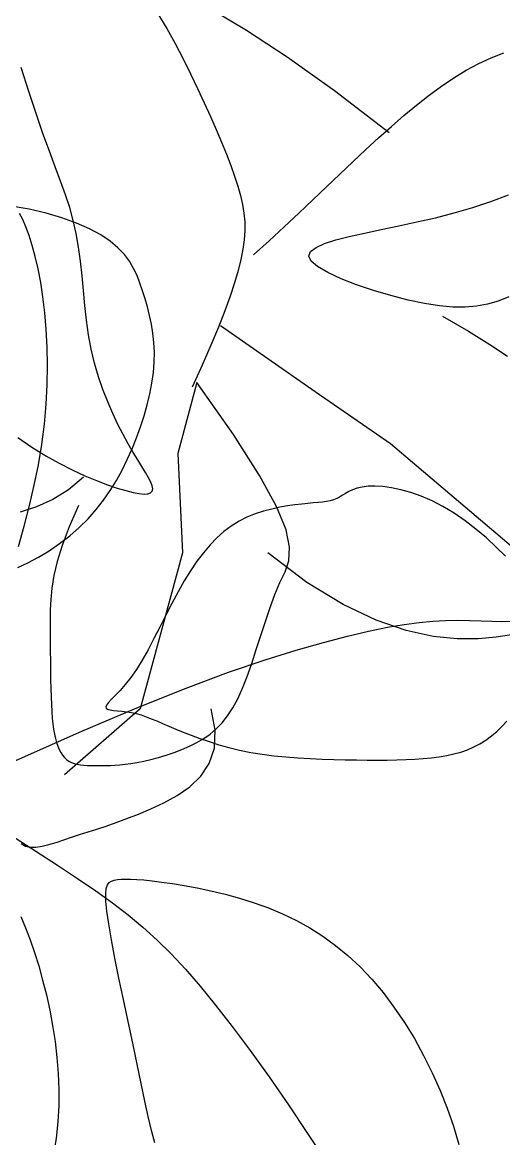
# Model space of a CAD drawing. Header units: metres. Extents: x 10 to 239, y 2 to 253.
# Drawn here: x 102.389 to 103.383, y 49.219 to 51.52 of the extents above; entities that cross this region are included whole.
import ezdxf

# ---------------------------------------------------------------- set-up
doc = ezdxf.new("R2010")
doc.units = ezdxf.units.M
doc.header["$MEASUREMENT"] = 0
doc.layers.add('1', color=7, linetype='Continuous')
doc.layers.add('cot200', color=9, linetype='Continuous')
doc.layers.add('bloques ARBOLES', color=7, linetype='Continuous', true_color=0xb8d897)

# ---------------------------------------------------------------- blocks, each defined once
blk = doc.blocks.new('A$C6F4E7DED')
for p, q in [((262.5, 1652.22), (271.13, 1654.77)), ((271.13, 1654.77), (280.38, 1656.9)), ((280.38, 1656.9), (290.13, 1658.52)), ((247.5, 1646.17), (254.59, 1649.32)), ((254.59, 1649.32), (262.5, 1652.22)), ((282.18, 1647.16), (283.91, 1651.2)), ((283.91, 1651.2), (285.59, 1654.56)), ((236.18, 1639.4), (241.34, 1642.84)), ((241.34, 1642.84), (247.5, 1646.17)), ((278.72, 1637.06), (280.44, 1642.44)), ((280.44, 1642.44), (282.18, 1647.16)), ((231.94, 1635.86), (236.18, 1639.4)), ((277.06, 1631.02), (278.72, 1637.06)), ((225.67, 1628.48), (228.47, 1632.22)), ((228.47, 1632.22), (231.94, 1635.86)), ((275.5, 1624.32), (277.06, 1631.02)), ((221.54, 1620.66), (223.4, 1624.62)), ((223.4, 1624.62), (225.67, 1628.48)), ((274.08, 1616.99), (275.5, 1624.32)), ((219.97, 1616.57), (221.54, 1620.66)), ((217.19, 1608.03), (218.55, 1612.36)), ((218.55, 1612.36), (219.97, 1616.57)), ((272.85, 1609.01), (274.08, 1616.99)), ((215.9, 1603.56), (217.19, 1608.03)), ((271.83, 1600.42), (272.85, 1609.01)), ((214.74, 1598.95), (215.9, 1603.56)), ((271.07, 1591.27), (271.83, 1600.42)), ((212.93, 1589.28), (213.73, 1594.19)), ((213.73, 1594.19), (214.74, 1598.95)), ((212.37, 1584.2), (212.93, 1589.28)), ((270.59, 1581.64), (271.07, 1591.27)), ((212.11, 1578.95), (212.37, 1584.2)), ((270.42, 1571.59), (270.59, 1581.64)), ((212.18, 1573.51), (212.11, 1578.95)), ((212.62, 1567.9), (212.18, 1573.51)), ((270.6, 1561.19), (270.42, 1571.59)), ((213.41, 1562.13), (212.62, 1567.9)), ((214.53, 1556.25), (213.41, 1562.13)), ((271.15, 1550.52), (270.6, 1561.19)), ((215.95, 1550.28), (214.53, 1556.25)), ((217.66, 1544.27), (215.95, 1550.28)), ((272.12, 1539.65), (271.15, 1550.52)), ((219.63, 1538.24), (217.66, 1544.27)), ((273.52, 1528.64), (272.12, 1539.65)), ((221.83, 1532.24), (219.63, 1538.24)), ((224.25, 1526.29), (221.83, 1532.24)), ((275.38, 1517.56), (273.52, 1528.64)), ((226.86, 1520.44), (224.25, 1526.29)), ((229.69, 1514.7), (226.86, 1520.44)), ((232.78, 1509.08), (229.69, 1514.7)), ((277.65, 1506.44), (275.38, 1517.56)), ((236.15, 1503.6), (232.78, 1509.08)), ((72.18, 1502.46), (77.6, 1503.98)), ((77.6, 1503.98), (82.71, 1505.05)), ((82.71, 1505.05), (87.45, 1505.69)), ((87.45, 1505.69), (91.74, 1505.95)), ((91.74, 1505.95), (95.53, 1505.86)), ((95.53, 1505.86), (98.78, 1505.47)), ((98.78, 1505.47), (101.55, 1504.82)), ((101.55, 1504.82), (103.92, 1503.98)), ((103.92, 1503.98), (105.97, 1503.02)), ((105.97, 1503.02), (107.78, 1501.99)), ((239.83, 1498.29), (236.15, 1503.6)), ((280.26, 1495.31), (277.65, 1506.44)), ((54.64, 1494.81), (60.63, 1497.91)), ((60.63, 1497.91), (66.5, 1500.45)), ((66.5, 1500.45), (72.18, 1502.46)), ((107.78, 1501.99), (109.44, 1500.97)), ((109.44, 1500.97), (111.03, 1500)), ((111.03, 1500), (112.63, 1499.17)), ((112.63, 1499.17), (114.32, 1498.5)), ((114.32, 1498.5), (116.13, 1497.99)), ((116.13, 1497.99), (118.11, 1497.59)), ((118.11, 1497.59), (120.3, 1497.28)), ((120.3, 1497.28), (122.71, 1497.02)), ((122.71, 1497.02), (125.4, 1496.76)), ((125.4, 1496.76), (128.4, 1496.49)), ((128.4, 1496.49), (131.73, 1496.15)), ((243.86, 1493.14), (239.83, 1498.29)), ((42.57, 1486.99), (48.59, 1491.14)), ((48.59, 1491.14), (54.64, 1494.81)), ((131.73, 1496.15), (135.43, 1495.72)), ((135.43, 1495.72), (139.43, 1495.16)), ((139.43, 1495.16), (143.67, 1494.42)), ((143.67, 1494.42), (148.08, 1493.47)), ((148.08, 1493.47), (152.57, 1492.27)), ((152.57, 1492.27), (157.09, 1490.78)), ((157.09, 1490.78), (161.57, 1488.96)), ((248.26, 1488.18), (243.86, 1493.14)), ((283.16, 1484.18), (280.26, 1495.31)), ((36.66, 1482.47), (42.57, 1486.99)), ((161.57, 1488.96), (165.92, 1486.78)), ((165.92, 1486.78), (170.11, 1484.18)), ((253.07, 1483.43), (248.26, 1488.18)), ((30.97, 1477.69), (36.66, 1482.47)), ((170.11, 1484.18), (174.12, 1481.18)), ((174.12, 1481.18), (177.98, 1477.76)), ((258.3, 1478.9), (253.07, 1483.43)), ((263.84, 1474.65), (258.3, 1478.9)), ((286.27, 1473.09), (283.16, 1484.18)), ((20.56, 1467.83), (25.57, 1472.77)), ((25.57, 1472.77), (30.97, 1477.69)), ((177.98, 1477.76), (181.72, 1473.92)), ((181.72, 1473.92), (185.34, 1469.66)), ((269.57, 1470.74), (263.84, 1474.65)), ((185.34, 1469.66), (188.88, 1464.97)), ((275.36, 1467.23), (269.57, 1470.74)), ((281.09, 1464.17), (275.36, 1467.23)), ((188.88, 1464.97), (192.34, 1459.85)), ((286.63, 1461.62), (281.09, 1464.17)), ((192.34, 1459.85), (195.76, 1454.29)), ((195.76, 1454.29), (199.13, 1448.32)), ((199.13, 1448.32), (202.48, 1442.05)), ((202.48, 1442.05), (205.8, 1435.62)), ((205.8, 1435.62), (209.08, 1429.17)), ((22.46, 1432.27), (17.45, 1432.3)), ((27.98, 1432.4), (22.46, 1432.27)), ((33.9, 1432.6), (27.98, 1432.4)), ((40.14, 1432.78), (33.9, 1432.6)), ((46.6, 1432.86), (40.14, 1432.78)), ((53.23, 1432.75), (46.6, 1432.86)), ((60.18, 1432.39), (53.23, 1432.75)), ((67.66, 1431.69), (60.18, 1432.39)), ((75.86, 1430.6), (67.66, 1431.69)), ((84.98, 1429.03), (75.86, 1430.6)), ((95.22, 1426.92), (84.98, 1429.03)), ((106.77, 1424.2), (95.22, 1426.92)), ((119.84, 1420.8), (106.77, 1424.2)), ((209.08, 1429.17), (212.33, 1422.85)), ((134.67, 1416.6), (119.84, 1420.8)), ((212.33, 1422.85), (215.55, 1416.8)), ((151.74, 1411.29), (134.67, 1416.6)), ((171.59, 1404.52), (151.74, 1411.29)), ((215.55, 1416.8), (218.74, 1411.16)), ((218.74, 1411.16), (221.9, 1406.07)), ((221.9, 1406.07), (225.01, 1401.63)), ((194.73, 1395.94), (171.59, 1404.52)), ((225.01, 1401.63), (228.01, 1397.83)), ((221.7, 1385.19), (194.73, 1395.94)), ((228.01, 1397.83), (230.8, 1394.63)), ((230.8, 1394.63), (233.3, 1391.96)), ((233.3, 1391.96), (235.42, 1389.78)), ((235.42, 1389.78), (237.08, 1388.03)), ((237.08, 1388.03), (238.19, 1386.67)), ((219.3, 1381.26), (216.59, 1380.32)), ((221.95, 1382.03), (219.3, 1381.26)), ((253.02, 1371.92), (221.7, 1385.19)), ((224.58, 1382.62), (221.95, 1382.03)), ((227.22, 1383.04), (224.58, 1382.62)), ((229.8, 1383.33), (227.22, 1383.04)), ((232.22, 1383.55), (229.8, 1383.33)), ((234.39, 1383.75), (232.22, 1383.55)), ((236.21, 1384.01), (234.39, 1383.75)), ((237.59, 1384.37), (236.21, 1384.01)), ((238.44, 1384.89), (237.59, 1384.37)), ((238.19, 1386.67), (238.66, 1385.64)), ((238.66, 1385.64), (238.44, 1384.89)), ((22.46, 1375), (19.76, 1377.84)), ((25.29, 1372.32), (22.46, 1375)), ((204.18, 1375.16), (200.45, 1373.58)), ((207.61, 1376.64), (204.18, 1375.16)), ((210.79, 1378), (207.61, 1376.64)), ((213.77, 1379.23), (210.79, 1378)), ((216.59, 1380.32), (213.77, 1379.23)), ((28.24, 1369.83), (25.29, 1372.32)), ((31.32, 1367.56), (28.24, 1369.83)), ((191.98, 1370.18), (187.27, 1368.44)), ((196.38, 1371.91), (191.98, 1370.18)), ((200.45, 1373.58), (196.38, 1371.91)), ((289.22, 1355.77), (253.02, 1371.92)), ((34.53, 1365.54), (31.32, 1367.56)), ((37.86, 1363.8), (34.53, 1365.54)), ((41.33, 1362.31), (37.86, 1363.8)), ((171.41, 1363.5), (165.6, 1362.09)), ((176.97, 1365.06), (171.41, 1363.5)), ((182.26, 1366.72), (176.97, 1365.06)), ((187.27, 1368.44), (182.26, 1366.72)), ((44.93, 1361.06), (41.33, 1362.31)), ((48.69, 1360.02), (44.93, 1361.06)), ((52.6, 1359.17), (48.69, 1360.02)), ((56.68, 1358.48), (52.6, 1359.17)), ((60.93, 1357.93), (56.68, 1358.48)), ((65.37, 1357.51), (60.93, 1357.93)), ((69.99, 1357.17), (65.37, 1357.51)), ((74.8, 1356.93), (69.99, 1357.17)), ((79.81, 1356.76), (74.8, 1356.93)), ((85.02, 1356.67), (79.81, 1356.76)), ((90.43, 1356.64), (85.02, 1356.67)), ((96.05, 1356.66), (90.43, 1356.64)), ((101.89, 1356.73), (96.05, 1356.66)), ((107.94, 1356.84), (101.89, 1356.73)), ((114.2, 1356.98), (107.94, 1356.84)), ((120.62, 1357.18), (114.2, 1356.98)), ((127.16, 1357.46), (120.62, 1357.18)), ((133.75, 1357.84), (127.16, 1357.46)), ((140.34, 1358.35), (133.75, 1357.84)), ((146.87, 1359), (140.34, 1358.35)), ((153.3, 1359.83), (146.87, 1359)), ((159.56, 1360.85), (153.3, 1359.83)), ((165.6, 1362.09), (159.56, 1360.85)), ((289.97, 1315.51), (276.81, 1307.1)), ((276.81, 1307.1), (264.88, 1299.39)), ((264.88, 1299.39), (254.03, 1292.2)), ((208.16, 1290.19), (202.27, 1289.34)), ((213.32, 1290.85), (208.16, 1290.19)), ((217.8, 1291.34), (213.32, 1290.85)), ((221.66, 1291.66), (217.8, 1291.34)), ((224.96, 1291.82), (221.66, 1291.66)), ((227.77, 1291.85), (224.96, 1291.82)), ((230.17, 1291.75), (227.77, 1291.85)), ((232.21, 1291.52), (230.17, 1291.75)), ((233.97, 1291.2), (232.21, 1291.52)), ((235.49, 1290.74), (233.97, 1291.2)), ((236.75, 1289.98), (235.49, 1290.74)), ((237.72, 1288.71), (236.75, 1289.98)), ((254.03, 1292.2), (244.11, 1285.39)), ((173.53, 1283.58), (165.64, 1281.43)), ((181.26, 1285.42), (173.53, 1283.58)), ((188.7, 1286.98), (181.26, 1285.42)), ((195.75, 1288.28), (188.7, 1286.98)), ((202.27, 1289.34), (195.75, 1288.28)), ((244.11, 1285.39), (234.97, 1278.81)), ((238.37, 1286.72), (237.72, 1288.71)), ((238.65, 1283.8), (238.37, 1286.72)), ((238.54, 1279.75), (238.65, 1283.8)), ((157.7, 1278.96), (149.83, 1276.13)), ((165.64, 1281.43), (157.7, 1278.96)), ((234.97, 1278.81), (226.46, 1272.27)), ((238, 1274.36), (238.54, 1279.75)), ((142.14, 1272.92), (134.63, 1269.3)), ((149.83, 1276.13), (142.14, 1272.92)), ((226.46, 1272.27), (218.4, 1265.6)), ((236.98, 1267.42), (238, 1274.36)), ((134.63, 1269.3), (127.3, 1265.25)), ((218.4, 1265.6), (210.61, 1258.6)), ((235.49, 1258.81), (236.98, 1267.42)), ((282.34, 1265.28), (279.87, 1258.81)), ((284.93, 1271.35), (282.34, 1265.28)), ((120.17, 1260.72), (113.23, 1255.69)), ((127.3, 1265.25), (120.17, 1260.72)), ((113.23, 1255.69), (106.47, 1250.13)), ((210.61, 1258.6), (202.92, 1251.05)), ((233.6, 1248.82), (235.49, 1258.81)), ((279.87, 1258.81), (277.49, 1251.9)), ((106.47, 1250.13), (99.9, 1244)), ((202.92, 1251.05), (195.15, 1242.77)), ((231.39, 1237.81), (233.6, 1248.82)), ((277.49, 1251.9), (275.2, 1244.56)), ((99.9, 1244), (93.52, 1237.28)), ((195.15, 1242.77), (187.13, 1233.55)), ((275.2, 1244.56), (273.04, 1236.83)), ((93.52, 1237.28), (87.34, 1229.94)), ((228.98, 1226.14), (231.39, 1237.81)), ((273.04, 1236.83), (271.02, 1228.78)), ((87.34, 1229.94), (81.38, 1222.05)), ((187.13, 1233.55), (178.67, 1223.19)), ((271.02, 1228.78), (269.2, 1220.47)), ((178.67, 1223.19), (169.61, 1211.49)), ((226.46, 1214.19), (228.98, 1226.14)), ((81.38, 1222.05), (75.68, 1213.67)), ((269.2, 1220.47), (267.6, 1211.95)), ((75.68, 1213.67), (70.27, 1204.88)), ((169.61, 1211.49), (159.84, 1198.35)), ((223.93, 1202.33), (226.46, 1214.19)), ((267.6, 1211.95), (266.27, 1203.3)), ((70.27, 1204.88), (65.19, 1195.74)), ((221.48, 1190.93), (223.93, 1202.33)), ((266.27, 1203.3), (265.22, 1194.58)), ((65.19, 1195.74), (60.48, 1186.32)), ((159.84, 1198.35), (149.54, 1184.02)), ((265.22, 1194.58), (264.51, 1185.84)), ((60.48, 1186.32), (56.17, 1176.7)), ((219.22, 1180.35), (221.48, 1190.93)), ((149.54, 1184.02), (139, 1168.88)), ((217.21, 1170.87), (219.22, 1180.35)), ((264.51, 1185.84), (264.17, 1177.13)), ((56.17, 1176.7), (52.29, 1166.95)), ((264.17, 1177.13), (264.22, 1168.4)), ((139, 1168.88), (128.47, 1153.26)), ((215.39, 1162.43), (217.21, 1170.87)), ((264.22, 1168.4), (264.71, 1159.58)), ((52.29, 1166.95), (48.89, 1157.12)), ((213.66, 1154.88), (215.39, 1162.43)), ((48.89, 1157.12), (45.98, 1147.19)), ((264.71, 1159.58), (265.67, 1150.61)), ((128.47, 1153.26), (118.22, 1137.54)), ((211.93, 1148.07), (213.66, 1154.88)), ((265.67, 1150.61), (267.12, 1141.41)), ((784.57, 595.95), (803.46, 607.26)), ((833.01, 605.05), (828.04, 597.02)), ((828.04, 597.02), (823.41, 588.82)), ((762.37, 581.48), (784.57, 595.95)), ((823.41, 588.82), (819.08, 580.57)), ((651.07, 581.07), (644.22, 583.85)), ((657.87, 577.88), (651.07, 581.07)), ((736.53, 563.13), (762.37, 581.48)), ((819.08, 580.57), (815.03, 572.39)), ((664.64, 574.25), (657.87, 577.88)), ((671.41, 570.15), (664.64, 574.25)), ((815.03, 572.39), (811.22, 564.37)), ((903.32, 562.7), (907.49, 575.81)), ((678.19, 565.6), (671.41, 570.15)), ((684.98, 560.65), (678.19, 565.6)), ((691.8, 555.33), (684.98, 560.65)), ((706.71, 540.16), (736.53, 563.13)), ((811.22, 564.37), (807.62, 556.62)), ((899.34, 550.63), (903.32, 562.7)), ((698.65, 549.67), (691.8, 555.33)), ((807.62, 556.62), (804.23, 549.17)), ((705.53, 543.72), (698.65, 549.67)), ((804.23, 549.17), (801.07, 542.01)), ((895.59, 539.86), (899.34, 550.63)), ((712.46, 537.51), (705.53, 543.72)), ((801.07, 542.01), (798.16, 535.17)), ((719.45, 531.09), (712.46, 537.51)), ((892.11, 530.28), (895.59, 539.86)), ((726.49, 524.47), (719.45, 531.09)), ((798.16, 535.17), (795.52, 528.64)), ((888.89, 521.67), (892.11, 530.28)), ((733.64, 517.69), (726.49, 524.47)), ((795.52, 528.64), (793.15, 522.46)), ((740.92, 510.73), (733.64, 517.69)), ((793.15, 522.46), (791.07, 516.61)), ((885.96, 513.8), (888.89, 521.67)), ((789.3, 511.11), (787.85, 505.96)), ((791.07, 516.61), (789.3, 511.11)), ((883.33, 506.45), (885.96, 513.8)), ((651.25, 502.71), (641.69, 506.45)), ((748.38, 503.62), (740.92, 510.73)), ((787.85, 505.96), (786.73, 501.07)), ((881.02, 499.41), (883.33, 506.45)), ((661.16, 499.42), (651.25, 502.71)), ((671.28, 496.51), (661.16, 499.42)), ((756.05, 496.36), (748.38, 503.62)), ((786.73, 501.07), (785.96, 496.32)), ((879.05, 492.45), (881.02, 499.41)), ((681.46, 493.92), (671.28, 496.51)), ((691.58, 491.6), (681.46, 493.92)), ((763.97, 488.96), (756.05, 496.36)), ((785.96, 496.32), (785.54, 491.62)), ((701.5, 489.47), (691.58, 491.6)), ((711.06, 487.49), (701.5, 489.47)), ((720.13, 485.59), (711.06, 487.49)), ((772.17, 481.42), (763.97, 488.96)), ((785.54, 491.62), (785.48, 486.87)), ((785.48, 486.87), (785.79, 481.94)), ((877.42, 485.34), (879.05, 492.45)), ((728.47, 483.72), (720.13, 485.59)), ((735.83, 481.83), (728.47, 483.72)), ((741.96, 479.87), (735.83, 481.83)), ((780.7, 473.75), (772.17, 481.42)), ((785.79, 481.94), (786.49, 476.74)), ((876.13, 477.93), (877.42, 485.34)), ((746.62, 477.78), (741.96, 479.87)), ((749.57, 475.53), (746.62, 477.78)), ((750.55, 473.06), (749.57, 475.53)), ((786.49, 476.74), (787.58, 471.17)), ((875.11, 470.22), (876.13, 477.93)), ((745.74, 467.27), (749.32, 470.31)), ((749.32, 470.31), (750.55, 473.06)), ((787.58, 471.17), (789.08, 465.11)), ((874.27, 462.31), (875.11, 470.22)), ((732.91, 460.71), (740.13, 464.03)), ((740.13, 464.03), (745.74, 467.27)), ((789.08, 465.11), (791.02, 458.49)), ((715.32, 454.3), (724.5, 457.43)), ((724.5, 457.43), (732.91, 460.71)), ((791.02, 458.49), (793.44, 451.19)), ((873.49, 454.26), (874.27, 462.31)), ((641.4, 450.76), (647.22, 448.51)), ((696.36, 449.03), (705.8, 451.47)), ((705.8, 451.47), (715.32, 454.3)), ((793.44, 451.19), (796.39, 443.14)), ((872.7, 446.15), (873.49, 454.26)), ((647.22, 448.51), (653.04, 446.8)), ((653.04, 446.8), (659, 445.67)), ((659, 445.67), (665.26, 445.12)), ((665.26, 445.12), (671.98, 445.16)), ((671.98, 445.16), (679.32, 445.83)), ((679.32, 445.83), (687.42, 447.12)), ((687.42, 447.12), (696.36, 449.03)), ((871.79, 438.05), (872.7, 446.15)), ((677.54, 440.24), (663.4, 432.07)), ((796.39, 443.14), (799.9, 434.25)), ((870.68, 430.04), (871.79, 438.05)), ((663.4, 432.07), (651.73, 424.85)), ((747.17, 399.01), (798.75, 435.09)), ((799.9, 434.25), (804.02, 424.42)), ((869.25, 422.21), (870.68, 430.04)), ((651.73, 424.85), (642.21, 418.44)), ((804.02, 424.42), (808.78, 413.56)), ((867.45, 414.6), (869.25, 422.21)), ((865.31, 407.27), (867.45, 414.6)), ((808.78, 413.56), (814.23, 401.59)), ((791.62, 375.73), (811.65, 404.17)), ((811.65, 404.17), (821.97, 365.51)), ((862.89, 400.24), (865.31, 407.27)), ((705.91, 370.66), (747.17, 399.01)), ((860.28, 393.54), (862.89, 400.24)), ((857.52, 387.2), (860.28, 393.54)), ((854.68, 381.25), (857.52, 387.2)), ((851.84, 375.73), (854.68, 381.25)), ((777.39, 353.54), (791.62, 375.73)), ((849.05, 370.66), (851.84, 375.73)), ((909.23, 374.1), (901.64, 368.9)), ((602.74, 283.05), (705.91, 370.66)), ((821.97, 365.51), (819.39, 311.39)), ((843.88, 361.95), (846.38, 366.07)), ((846.38, 366.07), (849.05, 370.66)), ((901.64, 368.9), (894.11, 364.25)), ((841.62, 358.28), (843.88, 361.95)), ((886.72, 360.12), (879.57, 356.49)), ((894.11, 364.25), (886.72, 360.12)), ((768.12, 336.58), (777.39, 353.54)), ((838.01, 352.23), (839.64, 355.04)), ((839.64, 355.04), (841.62, 358.28)), ((872.73, 353.35), (866.31, 350.67)), ((879.57, 356.49), (872.73, 353.35)), ((835.72, 346.18), (835.99, 347.82)), ((835.99, 347.82), (836.78, 349.83)), ((836.78, 349.83), (838.01, 352.23)), ((860.39, 348.43), (855.06, 346.61)), ((866.31, 350.67), (860.39, 348.43)), ((873.55, 352.63), (881.61, 345.71)), ((836.01, 344.92), (835.72, 346.18)), ((836.87, 344.02), (836.01, 344.92)), ((838.33, 343.49), (836.87, 344.02)), ((840.4, 343.34), (838.33, 343.49)), ((843.09, 343.57), (840.4, 343.34)), ((846.42, 344.19), (843.09, 343.57)), ((850.41, 345.2), (846.42, 344.19)), ((855.06, 346.61), (850.41, 345.2)), ((881.61, 345.71), (890.18, 340.33)), ((762.94, 323.85), (768.12, 336.58)), ((876.13, 337.16), (881.23, 325.47)), ((890.18, 340.33), (899.03, 336.32)), ((899.03, 336.32), (907.94, 333.51)), ((761.02, 314.34), (762.94, 323.85)), ((881.23, 325.47), (885.07, 315.35)), ((751.56, 295.24), (772.96, 311.39)), ((761.51, 307.04), (761.02, 314.34)), ((819.39, 311.39), (842.6, 226.35)), ((885.07, 315.35), (887.82, 306.57)), ((763.55, 300.96), (761.51, 307.04)), ((887.82, 306.57), (889.67, 298.91)), ((766.3, 295.07), (763.55, 300.96)), ((889.67, 298.91), (890.79, 292.12)), ((731.84, 283.13), (751.56, 295.24)), ((769.06, 288.58), (766.3, 295.07)), ((890.79, 292.12), (891.36, 285.97)), ((771.7, 281.49), (769.06, 288.58)), ((891.36, 285.97), (891.57, 280.24)), ((713.8, 274.54), (731.84, 283.13)), ((774.25, 273.99), (771.7, 281.49)), ((891.57, 280.24), (891.6, 274.67)), ((697.42, 268.93), (713.8, 274.54)), ((776.75, 266.29), (774.25, 273.99)), ((891.6, 274.67), (891.6, 269.09)), ((682.69, 265.75), (697.42, 268.93)), ((891.6, 269.09), (891.59, 263.51)), ((640.06, 266.69), (648.31, 265.44)), ((648.31, 265.44), (658.14, 264.54)), ((658.14, 264.54), (669.6, 264.46)), ((669.6, 264.46), (682.69, 265.75)), ((779.22, 258.6), (776.75, 266.29)), ((891.59, 263.51), (891.58, 257.97)), ((781.68, 251.1), (779.22, 258.6)), ((891.58, 257.97), (891.55, 252.52)), ((784.17, 244.01), (781.68, 251.1)), ((891.55, 252.52), (891.5, 247.23)), ((786.72, 237.52), (784.17, 244.01)), ((891.5, 247.23), (891.42, 242.14)), ((789.34, 231.79), (786.72, 237.52)), ((891.31, 237.31), (891.17, 232.79)), ((891.42, 242.14), (891.31, 237.31)), ((792.06, 226.79), (789.34, 231.79)), ((891.17, 232.79), (890.99, 228.62)), ((794.91, 222.44), (792.06, 226.79)), ((801.6, 214.72), (803.91, 226.35)), ((842.6, 226.35), (883.86, 190.27)), ((890.99, 228.62), (890.76, 224.79)), ((797.89, 218.67), (794.91, 222.44)), ((890.48, 221.29), (890.15, 218.08)), ((890.76, 224.79), (890.48, 221.29)), ((801.04, 215.41), (797.89, 218.67)), ((804.37, 212.57), (801.04, 215.41)), ((802.07, 204.84), (801.6, 214.72)), ((889.76, 215.16), (889.3, 212.5)), ((890.15, 218.08), (889.76, 215.16)), ((807.9, 210.09), (804.37, 212.57)), ((811.65, 207.88), (807.9, 210.09)), ((815.63, 205.89), (811.65, 207.88)), ((888.16, 207.88), (887.48, 205.89)), ((888.77, 210.08), (888.16, 207.88)), ((889.3, 212.5), (888.77, 210.08)), ((804.85, 196.52), (802.07, 204.84)), ((819.78, 204.09), (815.63, 205.89)), ((824.03, 202.48), (819.78, 204.09)), ((828.31, 201.06), (824.03, 202.48)), ((832.55, 199.82), (828.31, 201.06)), ((884.89, 201.06), (883.83, 199.82)), ((885.84, 202.48), (884.89, 201.06)), ((886.71, 204.09), (885.84, 202.48)), ((887.48, 205.89), (886.71, 204.09)), ((809.47, 189.57), (804.85, 196.52)), ((836.67, 198.76), (832.55, 199.82)), ((840.62, 197.87), (836.67, 198.76)), ((844.32, 197.14), (840.62, 197.87)), ((847.71, 196.58), (844.32, 197.14)), ((850.81, 196.15), (847.71, 196.58)), ((853.66, 195.85), (850.81, 196.15)), ((856.3, 195.64), (853.66, 195.85)), ((858.75, 195.52), (856.3, 195.64)), ((861.06, 195.45), (858.75, 195.52)), ((863.26, 195.43), (861.06, 195.45)), ((865.38, 195.43), (863.26, 195.43)), ((867.45, 195.43), (865.38, 195.43)), ((869.48, 195.45), (867.45, 195.43)), ((871.44, 195.52), (869.48, 195.45)), ((873.33, 195.64), (871.44, 195.52)), ((875.14, 195.85), (873.33, 195.64)), ((876.87, 196.15), (875.14, 195.85)), ((878.49, 196.58), (876.87, 196.15)), ((880, 197.14), (878.49, 196.58)), ((881.39, 197.87), (880, 197.14)), ((882.66, 198.76), (881.39, 197.87)), ((883.83, 199.82), (882.66, 198.76)), ((815.45, 183.81), (809.47, 189.57)), ((822.32, 179.06), (815.45, 183.81)), ((829.59, 175.12), (822.32, 179.06)), ((836.8, 171.8), (829.59, 175.12)), ((843.54, 168.95), (836.8, 171.8)), ((849.8, 166.49), (843.54, 168.95)), ((855.62, 164.34), (849.8, 166.49)), ((861.06, 162.46), (855.62, 164.34)), ((866.16, 160.78), (861.06, 162.46)), ((870.98, 159.24), (866.16, 160.78)), ((875.57, 157.78), (870.98, 159.24)), ((880, 156.34), (875.57, 157.78)), ((884.28, 154.89), (880, 156.34)), ((888.4, 153.51), (884.28, 154.89)), ((892.33, 152.31), (888.4, 153.51)), ((896.01, 151.4), (892.33, 152.31)), ((907.51, 152.9), (905.2, 151.54)), ((899.41, 150.9), (896.01, 151.4)), ((902.48, 150.9), (899.41, 150.9)), ((905.2, 151.54), (902.48, 150.9))]:
    blk.add_line(p, q)
blk = doc.blocks.new('asddsd')
at = {"layer": 'bloques ARBOLES', "xscale": -0.00378276582045174, "yscale": 0.00378276582045174, "zscale": 0.00378276582045174}
for p in [(87.1913, 39.9464, 1.2423), (84.8357, 35.5649, 1.2423)]:
    blk.add_blockref('A$C6F4E7DED', p, dxfattribs=at)

msp = doc.modelspace()

# ---------------------------------------------------------------- linework, layer by layer
at = {"layer": 'cot200'}
for points, knots in [([(105.215, 34.10371), (103.29078, 34.12742), (101.5175, 34.52126), (99.89572, 35.28658), (99.01349, 35.70291), (98.17608, 36.22917), (97.3836, 36.86557), (94.26818, 39.36743), (91.84697, 43.57158), (90.12537, 49.4912), (89.99638, 49.9347), (89.87133, 50.38782), (89.75033, 50.85097), (88.88037, 54.18111), (88.22034, 58.02966), (87.76942, 62.39456)], [2.7323709, 2.7323709, 2.7323709, 2.7323709, 2.9382831, 2.9382831, 2.9382831, 3.0502975, 3.0502975, 3.0502975, 3.4906512, 3.4906512, 3.4906512, 3.5236424, 3.5236424, 3.5236424, 3.7608538, 3.7608538, 3.7608538, 3.7608538]), ([(105.215, 38.77893), (103.21805, 39.64315), (101.44463, 41.05548), (99.89572, 43.01834), (98.29825, 45.04274), (96.93959, 47.65274), (95.82084, 50.85097), (94.68617, 54.09467), (93.79828, 57.94346), (93.15601, 62.39456)], [2.92332982, 2.92332982, 2.92332982, 2.92332982, 3.17348293, 3.17348293, 3.17348293, 3.43147912, 3.43147912, 3.43147912, 3.69314249, 3.69314249, 3.69314249, 3.69314249])]:
    msp.add_open_spline(points, degree=3, knots=knots, dxfattribs=at)

# ---------------------------------------------------------------- block references
at = {"layer": '1', "lineweight": 0}
msp.add_blockref('asddsd', (18.62841, 9.30206), dxfattribs=at)

doc.saveas('drawing.dxf')
